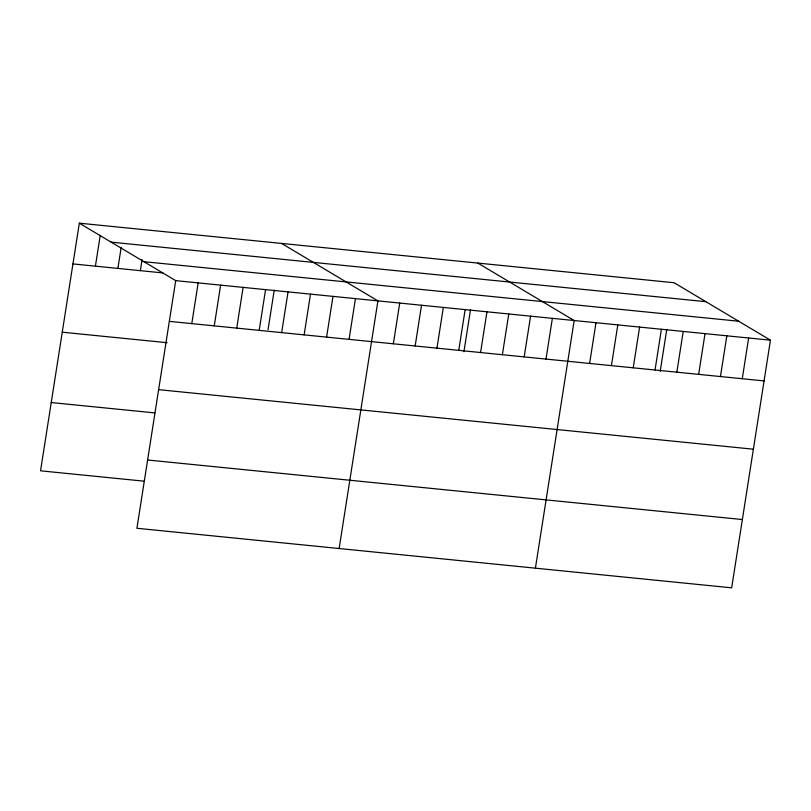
<?xml version="1.0" encoding="UTF-8"?>
<svg xmlns="http://www.w3.org/2000/svg" width="811" height="811" viewBox="0 0 811 811"><rect width="100%" height="100%" fill="white"/><g stroke="black" fill="none" stroke-linecap="round" stroke-linejoin="round"><path stroke-width="1.22" d="M79.326 223.177L175.703 280.636L136.917 528.275L731.674 587.823L770.45 340.184L674.083 282.725L79.326 223.177L40.55 470.816L144.155 481.187M95.414 266.16L100.25 235.302M117.889 268.411L121.174 247.426M140.354 270.661L142.097 259.55M191.791 323.619L198.168 282.887M214.256 325.87L220.633 285.137M236.731 328.12L243.107 287.388M259.196 330.371L265.572 289.639M268.035 329.671L274.23 290.145M281.66 332.622L288.047 291.889M304.135 334.872L310.512 294.14M326.6 337.112L332.976 296.38M349.065 339.363L355.451 298.63M339.14 548.52L377.916 300.881L281.549 243.422M393.345 343.803L399.722 303.071M415.151 345.983L421.527 305.25M436.957 348.162L443.333 307.43M458.762 350.352L465.149 309.62M463.933 351.721L470.492 309.792M480.578 352.532L486.955 311.799M502.384 354.711L508.761 313.979M524.19 356.901L530.566 316.168M545.996 359.08L552.372 318.348M535.402 568.166L574.178 320.527L477.811 263.068M589.607 363.45L595.994 322.717M611.423 365.629L617.8 324.897M633.229 367.819L639.605 327.086M655.035 369.998L661.411 329.266M660.195 371.367L666.764 329.448M676.84 372.178L683.217 331.446M698.646 374.368L705.023 333.635M720.452 376.547L726.838 335.815M742.268 378.727L748.644 337.994M111.127 242.144L705.884 301.682M143.902 261.679L738.649 321.217M72.949 263.91L162.829 272.912M175.703 280.636L770.45 340.184M169.327 321.369L764.074 380.917M62.254 332.196L167.107 342.688M158.632 389.655L753.378 449.193M51.245 402.54L154.85 412.911M147.612 459.999L742.359 519.537"/></g></svg>
